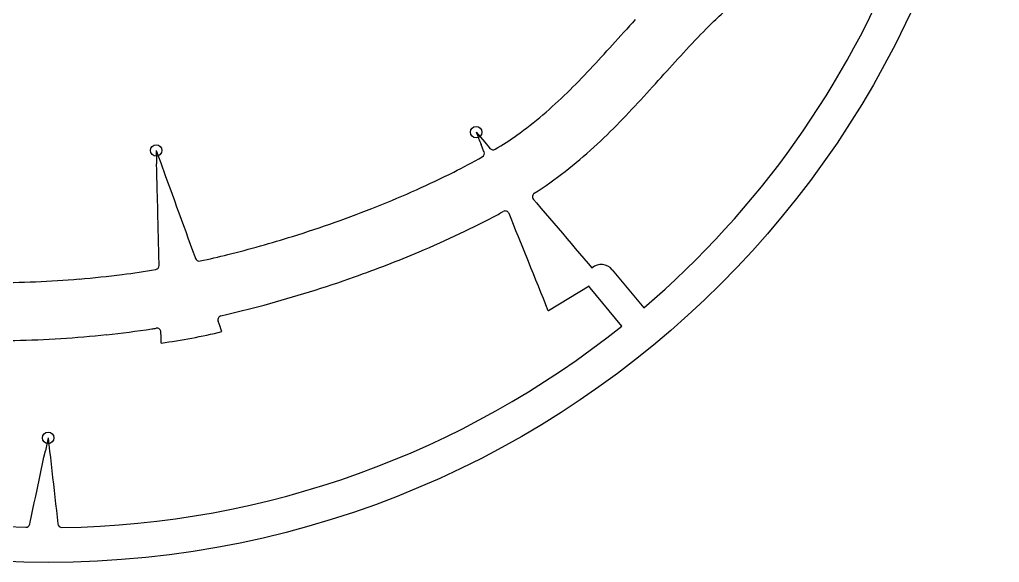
# Model space of a CAD drawing. Header units: millimetres. Extents: x -58 to 58, y -58 to 58.
# Drawn here: x -1.8 to 58.5, y -58.5 to -25.1 of the extents above; entities that cross this region are included whole.
import ezdxf

# ---------------------------------------------------------------- set-up
doc = ezdxf.new("R2010")
doc.units = ezdxf.units.MM
for name, color, linetype in [('CUT_INNER', 6, 'Continuous'), ('CUT_OUTER', 1, 'Continuous'), ('ENGRAVE', 7, 'Continuous')]:
    doc.layers.add(name, color=color, linetype=linetype)

msp = doc.modelspace()

# ---------------------------------------------------------------- linework, layer by layer
at = {"layer": 'CUT_INNER'}
for points in [[(26.309, -32.039), (26.312, -32.043), (26.574, -32.349), (26.839, -32.66), (27.105, -32.971), (27.161, -33.037)], [(26.795, -33.242), (26.768, -33.175), (26.615, -32.796)], [(6.629, -33.163), (6.631, -33.167), (6.768, -33.545), (6.908, -33.93), (7.186, -34.698), (7.326, -35.083), (7.465, -35.467), (7.604, -35.851), (7.744, -36.235), (7.883, -36.62), (8.022, -37.004), (8.162, -37.388), (8.301, -37.772), (8.44, -38.157), (8.58, -38.541), (8.719, -38.925), (8.858, -39.309), (8.998, -39.694), (9.037, -39.801)], [(6.811, -40.23), (6.807, -40.108), (6.797, -39.699), (6.786, -39.29), (6.776, -38.882), (6.765, -38.473), (6.755, -38.065), (6.744, -37.656), (6.734, -37.247), (6.723, -36.839), (6.702, -36.022), (6.692, -35.613), (6.681, -35.204), (6.671, -34.796), (6.66, -34.387), (6.65, -33.978)], [(29.887, -35.798), (29.887, -35.798)], [(29.834, -36.169), (30.023, -36.391), (30.288, -36.702), (30.554, -37.013), (30.819, -37.324), (31.084, -37.635), (31.35, -37.946), (31.615, -38.257), (31.88, -38.568), (32.146, -38.878), (32.411, -39.189), (32.676, -39.5), (32.942, -39.811), (33.207, -40.122), (33.434, -40.388), (33.444, -40.378)], [(35.266, -43.963), (33.326, -41.614), (33.274, -41.544), (33.253, -41.51), (30.757, -43.024), (30.752, -43.027), (30.75, -43.022), (30.599, -42.648), (30.445, -42.269), (30.292, -41.89), (30.139, -41.511), (29.986, -41.133), (29.833, -40.754), (29.679, -40.375), (29.526, -39.996), (28.913, -38.48), (28.76, -38.101), (28.607, -37.722), (28.454, -37.343), (28.331, -37.041)], [(34.679, -40.496), (36.618, -42.843)], [(6.934, -45.011), (6.933, -45.005), (6.923, -44.602), (6.916, -44.334)], [(-0.02, -50.839), (-0.019, -50.843), (0.026, -51.243), (0.072, -51.65), (0.117, -52.056), (0.163, -52.462), (0.209, -52.868), (0.254, -53.274), (0.3, -53.681), (0.346, -54.087), (0.392, -54.493), (0.437, -54.899), (0.483, -55.305), (0.528, -55.711), (0.574, -56.118), (0.576, -56.131)], [(-1.152, -56.145), (-1.128, -56.034), (-1.043, -55.634), (-0.958, -55.234), (-0.873, -54.835), (-0.787, -54.435), (-0.702, -54.035), (-0.531, -53.236), (-0.446, -52.836), (-0.361, -52.436), (-0.276, -52.036), (-0.19, -51.637)]]:
    msp.add_lwpolyline(points, dxfattribs=at)
for centre, radius, start, end in [((0, 0), 56.36, 118.12575, 268.57332), ((0, 0), 56.359, 310.51969, 62.30088), ((32.779, -16.207), 12.153, 311.45021, 317.13703), ((397.918, -353.029), 488.307, 137.81431, 138.05952), ((75.486, -60.218), 49.189, 134.8029, 137.16203), ((-38.361, 38.983), 98.219, 316.86798, 318.05813), ((129.546, -110.337), 122.908, 137.16466, 138.11859), ((0.563, 2.523), 44.886, 314.28887, 316.86282), ((-145.902, 136.645), 247.053, 317.63218, 318.11906), ((10.919, -8.084), 30.062, 310.4358, 314.27618), ((-11.021, 13.628), 64.499, 315.7104, 317.62659), ((14.887, -12.726), 23.955, 305.51577, 310.41301), ((7.189, -4.125), 39.068, 312.43471, 315.69944), ((703.736, 241.215), 730.462, 201.967768, 202.031779), ((19.304, -19.127), 16.179, 300.3546, 305.95032), ((27.351, -32.874), 0.25, 220.47552, 301.24564), ((13.423, -10.929), 29.839, 307.98602, 312.41648), ((736.865, -15.01), 730.462, 181.42398, 181.487992), ((8.12, -0.854), 37.603, 296.54827, 299.5846), ((26.564, -33.336), 0.25, 298.98384, 22.01575), ((0.065, 14.925), 55.319, 294.08934, 296.70731), ((15.814, -13.971), 25.97, 302.81216, 307.95905), ((-3.652, 23.204), 64.394, 291.74384, 294.10194), ((30.024, -36.007), 0.25, 123.31932, 220.48735), ((-6.34, 29.979), 71.683, 287.33597, 291.73306), ((2.353, 10.243), 53.675, 295.32795, 298.12681), ((21.162, -24.94), 13.779, 298.12073, 299.64704), ((28.1, -37.134), 0.25, 22.01575, 118.98384), ((-5.771, 28.045), 69.667, 283.9597, 287.36339), ((-1.994, 19.392), 63.804, 292.87786, 295.34203), ((1.141, -0.676), 40.127, 281.76639, 284.27463), ((-5.298, 27.211), 72.293, 289.4908, 292.88113), ((6.561, -40.237), 0.25, 279.29474, 1.47196), ((9.272, -39.715), 0.25, 199.93173, 282.041), ((34.003, -41.055), 0.878, 39.55078, 129.55078), ((-3.193, 19.951), 61.231, 274.76371, 277.25652), ((-0.873, 2.808), 43.932, 277.07891, 279.79538), ((-6.354, 30.021), 75.294, 285.10857, 289.53519), ((-3.863, 30.856), 72.158, 268.14617, 272.43554), ((-3.648, 25.345), 66.644, 272.45216, 274.76818), ((-3.973, 21.156), 66.115, 282.74507, 285.11869), ((10.67, -43.573), 0.25, 103.30436, 199.93173), ((0.001, -0.003), 56.356, 270.84044, 308.73693), ((-471.108, -218.424), 512.277, 19.87045, 19.94734), ((-3.462, 22.806), 67.665, 273.57377, 275.96765), ((-2.848, 16.98), 61.807, 275.96291, 278.56065), ((4.632, -32.637), 11.629, 278.50653, 279.87101), ((6.666, -44.341), 0.25, 1.47196, 99.29474), ((1.481, -5.919), 39.47, 277.94133, 283.46237), ((-3.845, 29.414), 74.284, 269.17225, 273.55064), ((714.239, -203.837), 730.462, 167.909633, 167.973644), ((-1.396, -56.092), 0.25, 268.41797, 347.95761), ((0.824, -56.103), 0.25, 186.41739, 270.87891)]:
    msp.add_arc(centre, radius, start, end, dxfattribs=at)
at = {"layer": 'CUT_OUTER'}
msp.add_circle((0, 0), 58.5, dxfattribs=at)
at = {"layer": 'ENGRAVE'}
for centre in [(26.309, -32.038), (6.629, -33.161), (-0.02, -50.837)]:
    msp.add_circle(centre, 0.351, dxfattribs=at)

doc.saveas('drawing.dxf')
